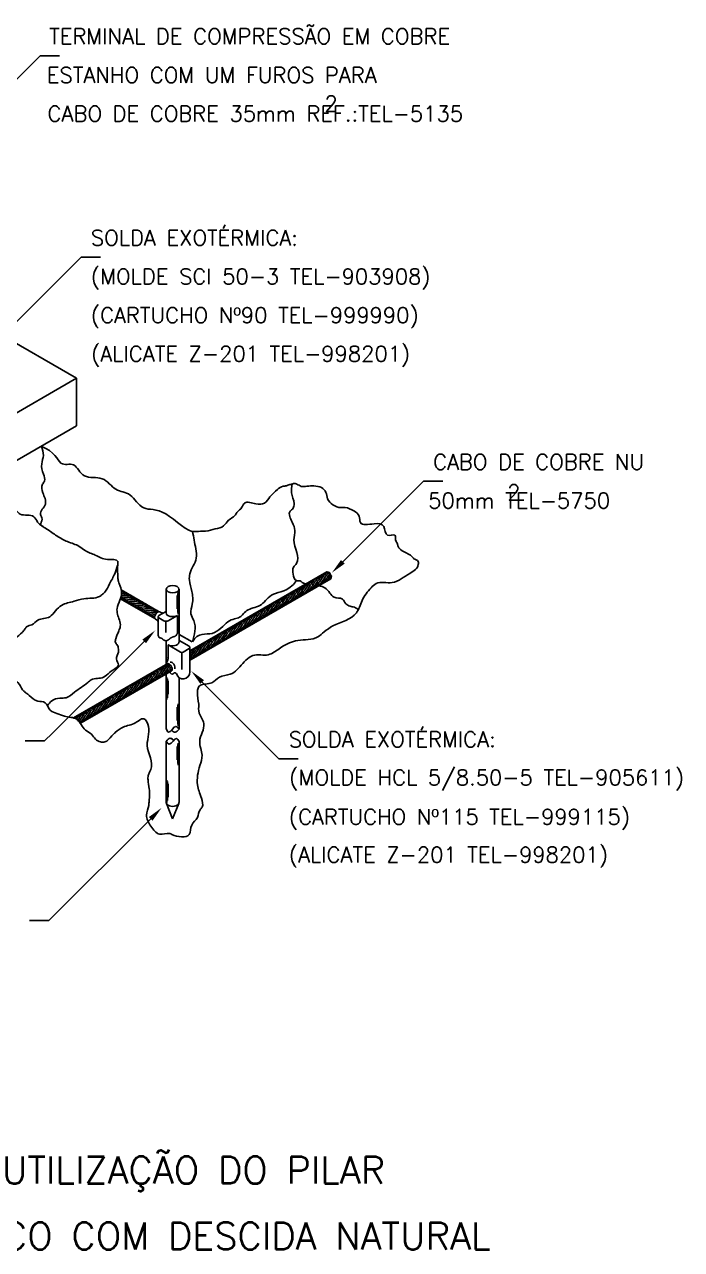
# Model space of a CAD drawing. Header units: millimetres. Extents: x -5407 to -5390.3, y -4747.4 to -4730.7.
# Drawn here: x -5398.77 to -5390.28, y -4747.38 to -4731.55 of the extents above; entities that cross this region are included whole.
import ezdxf
from ezdxf.enums import TextEntityAlignment as Align

# ---------------------------------------------------------------- set-up
doc = ezdxf.new("R2010")
doc.units = ezdxf.units.MM
doc.header["$LTSCALE"] = 10
doc.layers.add('Termotécnica', color=7, linetype='Continuous')
doc.styles.add('r140', font='romans.shx')
doc.styles.add('r80', font='romans.shx')

msp = doc.modelspace()

# ---------------------------------------------------------------- linework, layer by layer
at = {"layer": 'Termotécnica', "color": 2}
for p, q in [((-5398.565, -4731.954), (-5399.432, -4732.82)), ((-5398.315, -4731.954), (-5398.565, -4731.954)), ((-5398.037, -4734.557), (-5398.534, -4735.055)), ((-5398.037, -4734.557), (-5397.787, -4734.557)), ((-5398.534, -4735.055), (-5399.401, -4735.921)), ((-5398.097, -4736.122), (-5399.239, -4735.462)), ((-5399.094, -4736.697), (-5398.097, -4736.122)), ((-5398.097, -4736.122), (-5398.097, -4736.739)), ((-5399.025, -4737.275), (-5398.097, -4736.739)), ((-5393.617, -4737.454), (-5393.79, -4737.628)), ((-5393.617, -4737.454), (-5393.367, -4737.454)), ((-5393.79, -4737.628), (-5394.657, -4738.494)), ((-5396.632, -4739.645), (-5394.862, -4738.624)), ((-5396.615, -4739.755), (-5394.81, -4738.713)), ((-5397.03, -4739.139), (-5397.519, -4738.857)), ((-5396.938, -4739.155), (-5396.938, -4738.848)), ((-5396.773, -4739.533), (-5396.773, -4738.848)), ((-5397.084, -4739.228), (-5397.528, -4738.971)), ((-5397.041, -4739.205), (-5397.041, -4739.447)), ((-5397.032, -4739.19), (-5396.938, -4739.136)), ((-5396.97, -4739.256), (-5397.032, -4739.22)), ((-5396.942, -4739.263), (-5396.942, -4739.41)), ((-5396.914, -4739.256), (-5396.794, -4739.187)), ((-5396.794, -4739.187), (-5396.794, -4739.42)), ((-5396.602, -4739.53), (-5396.773, -4739.432)), ((-5398.407, -4740.708), (-5397.222, -4739.523)), ((-5396.938, -4739.822), (-5396.938, -4739.515)), ((-5396.752, -4739.66), (-5396.915, -4739.566)), ((-5396.915, -4739.566), (-5396.915, -4739.724)), ((-5396.64, -4739.586), (-5396.773, -4739.51)), ((-5396.735, -4739.665), (-5396.735, -4739.888)), ((-5396.718, -4739.66), (-5396.64, -4739.616)), ((-5396.632, -4739.669), (-5396.632, -4739.601)), ((-5396.632, -4739.669), (-5396.632, -4739.918)), ((-5398.134, -4740.512), (-5396.918, -4739.81)), ((-5398.046, -4740.581), (-5396.883, -4739.91)), ((-5396.938, -4740.652), (-5396.938, -4739.941)), ((-5396.938, -4740.001), (-5396.938, -4739.941)), ((-5396.773, -4740.656), (-5396.773, -4739.991)), ((-5395.483, -4741.039), (-5396.473, -4740.049)), ((-5398.51, -4740.81), (-5398.76, -4740.81)), ((-5398.51, -4740.81), (-5398.407, -4740.708)), ((-5396.938, -4741.607), (-5396.938, -4740.815)), ((-5396.773, -4741.607), (-5396.773, -4740.818)), ((-5395.483, -4741.039), (-5395.233, -4741.039)), ((-5396.856, -4741.817), (-5396.936, -4741.62)), ((-5396.856, -4741.817), (-5396.776, -4741.62)), ((-5398.454, -4743.131), (-5397.138, -4741.815)), ((-5398.454, -4743.131), (-5398.704, -4743.131))]:
    msp.add_line(p, q, dxfattribs=at)
at = {"layer": 'Termotécnica', "color": 1}
for p, q in [((-5396.798, -4739.102), (-5396.798, -4738.929)), ((-5396.79, -4739.148), (-5396.79, -4738.902)), ((-5396.782, -4739.171), (-5396.782, -4738.884)), ((-5396.93, -4740.275), (-5396.93, -4739.989)), ((-5396.921, -4740.252), (-5396.921, -4740.006)), ((-5396.913, -4740.206), (-5396.913, -4740.033)), ((-5396.798, -4740.547), (-5396.798, -4740.375)), ((-5396.79, -4740.593), (-5396.79, -4740.347)), ((-5396.782, -4740.616), (-5396.782, -4740.33)), ((-5396.79, -4741.101), (-5396.79, -4740.855)), ((-5396.782, -4741.124), (-5396.782, -4740.838)), ((-5396.798, -4741.055), (-5396.798, -4740.883)), ((-5396.93, -4741.603), (-5396.93, -4741.317)), ((-5396.921, -4741.58), (-5396.921, -4741.334)), ((-5396.913, -4741.534), (-5396.913, -4741.362))]:
    msp.add_line(p, q, dxfattribs=at)
at = {"layer": 'Termotécnica', "color": 2}
for points in [[(-5398.552, -4737.002), (-5398.492, -4737.028), (-5398.444, -4737.058), (-5398.406, -4737.089), (-5398.376, -4737.12), (-5398.352, -4737.15), (-5398.332, -4737.177), (-5398.315, -4737.2), (-5398.298, -4737.218), (-5398.279, -4737.228), (-5398.259, -4737.234), (-5398.238, -4737.235), (-5398.216, -4737.235), (-5398.194, -4737.233), (-5398.173, -4737.233), (-5398.153, -4737.235), (-5398.134, -4737.242), (-5398.116, -4737.254), (-5398.1, -4737.27), (-5398.084, -4737.289), (-5398.068, -4737.31), (-5398.052, -4737.332), (-5398.034, -4737.352), (-5398.015, -4737.37), (-5397.993, -4737.384), (-5397.969, -4737.394), (-5397.942, -4737.4), (-5397.913, -4737.403), (-5397.883, -4737.404), (-5397.853, -4737.405), (-5397.823, -4737.408), (-5397.794, -4737.412), (-5397.766, -4737.42), (-5397.741, -4737.432), (-5397.717, -4737.447), (-5397.694, -4737.465), (-5397.673, -4737.485), (-5397.651, -4737.505), (-5397.631, -4737.524), (-5397.61, -4737.542), (-5397.588, -4737.557), (-5397.566, -4737.568), (-5397.543, -4737.577), (-5397.52, -4737.584), (-5397.497, -4737.591), (-5397.473, -4737.598), (-5397.45, -4737.607), (-5397.427, -4737.617), (-5397.405, -4737.631), (-5397.383, -4737.65), (-5397.362, -4737.671), (-5397.342, -4737.694), (-5397.321, -4737.718), (-5397.3, -4737.741), (-5397.277, -4737.763), (-5397.254, -4737.782), (-5397.229, -4737.796), (-5397.202, -4737.806), (-5397.173, -4737.812), (-5397.141, -4737.816), (-5397.107, -4737.82), (-5397.071, -4737.826), (-5397.031, -4737.837), (-5396.989, -4737.852), (-5396.943, -4737.876), (-5396.894, -4737.908), (-5396.843, -4737.945), (-5396.792, -4737.986), (-5396.741, -4738.025), (-5396.692, -4738.059), (-5396.648, -4738.086), (-5396.608, -4738.101), (-5396.575, -4738.101)], [(-5396.599, -4739.53), (-5396.571, -4739.488), (-5396.541, -4739.46), (-5396.509, -4739.442), (-5396.476, -4739.433), (-5396.442, -4739.429), (-5396.409, -4739.427), (-5396.376, -4739.425), (-5396.344, -4739.419), (-5396.314, -4739.408), (-5396.286, -4739.392), (-5396.259, -4739.373), (-5396.233, -4739.351), (-5396.209, -4739.329), (-5396.185, -4739.307), (-5396.163, -4739.286), (-5396.141, -4739.269), (-5396.119, -4739.256), (-5396.098, -4739.246), (-5396.078, -4739.238), (-5396.058, -4739.233), (-5396.04, -4739.228), (-5396.022, -4739.223), (-5396.006, -4739.218), (-5395.99, -4739.211), (-5395.976, -4739.202), (-5395.963, -4739.19), (-5395.951, -4739.178), (-5395.938, -4739.164), (-5395.925, -4739.151), (-5395.911, -4739.137), (-5395.896, -4739.125), (-5395.879, -4739.114), (-5395.86, -4739.105), (-5395.839, -4739.097), (-5395.817, -4739.091), (-5395.794, -4739.084), (-5395.771, -4739.077), (-5395.748, -4739.068), (-5395.727, -4739.059), (-5395.707, -4739.046), (-5395.689, -4739.031), (-5395.672, -4739.014), (-5395.655, -4738.996), (-5395.639, -4738.977), (-5395.621, -4738.958), (-5395.601, -4738.941), (-5395.579, -4738.925), (-5395.554, -4738.912), (-5395.525, -4738.902), (-5395.492, -4738.893), (-5395.456, -4738.883), (-5395.418, -4738.87), (-5395.379, -4738.851), (-5395.338, -4738.823), (-5395.296, -4738.786), (-5395.254, -4738.735)], [(-5397.041, -4739.447), (-5397.037, -4739.457), (-5397.033, -4739.465), (-5397.028, -4739.471), (-5397.023, -4739.475), (-5397.017, -4739.478), (-5397.012, -4739.479), (-5397.006, -4739.481), (-5397.001, -4739.482), (-5396.997, -4739.483), (-5396.994, -4739.485), (-5396.99, -4739.487), (-5396.988, -4739.49), (-5396.985, -4739.492), (-5396.983, -4739.494), (-5396.981, -4739.497), (-5396.979, -4739.499), (-5396.977, -4739.501), (-5396.974, -4739.502), (-5396.972, -4739.504), (-5396.97, -4739.505), (-5396.968, -4739.506), (-5396.966, -4739.507), (-5396.964, -4739.508), (-5396.961, -4739.509), (-5396.959, -4739.51), (-5396.957, -4739.511), (-5396.955, -4739.512), (-5396.953, -4739.513), (-5396.951, -4739.513), (-5396.948, -4739.514), (-5396.946, -4739.514), (-5396.944, -4739.515), (-5396.942, -4739.515), (-5396.939, -4739.515), (-5396.937, -4739.515), (-5396.934, -4739.514), (-5396.931, -4739.514), (-5396.929, -4739.513), (-5396.926, -4739.512), (-5396.923, -4739.511), (-5396.92, -4739.509), (-5396.918, -4739.508), (-5396.915, -4739.506), (-5396.912, -4739.504), (-5396.909, -4739.502), (-5396.906, -4739.5), (-5396.903, -4739.497), (-5396.9, -4739.494), (-5396.897, -4739.492), (-5396.893, -4739.489), (-5396.89, -4739.486), (-5396.887, -4739.483), (-5396.883, -4739.48), (-5396.879, -4739.477), (-5396.875, -4739.475), (-5396.871, -4739.473), (-5396.867, -4739.471), (-5396.863, -4739.469), (-5396.858, -4739.467), (-5396.853, -4739.466), (-5396.849, -4739.464), (-5396.844, -4739.463), (-5396.839, -4739.461), (-5396.834, -4739.46), (-5396.829, -4739.458), (-5396.824, -4739.456), (-5396.819, -4739.453), (-5396.814, -4739.45), (-5396.809, -4739.445), (-5396.804, -4739.438), (-5396.799, -4739.43), (-5396.794, -4739.42)], [(-5396.773, -4740.656), (-5396.785, -4740.672), (-5396.797, -4740.684), (-5396.809, -4740.692), (-5396.821, -4740.696), (-5396.833, -4740.695), (-5396.845, -4740.69), (-5396.857, -4740.681), (-5396.869, -4740.668)], [(-5396.939, -4740.815), (-5396.926, -4740.799), (-5396.914, -4740.787), (-5396.902, -4740.779), (-5396.89, -4740.775), (-5396.878, -4740.776), (-5396.866, -4740.78), (-5396.855, -4740.789), (-5396.843, -4740.802)]]:
    msp.add_lwpolyline(points, dxfattribs=at)
at = {"layer": 'Termotécnica', "color": 1}
for centre, radius, start, end in [((-5394.489, -4739.079), 0.596, 132.6958, 147.3042), ((-5394.678, -4738.876), 0.302, 124.6217, 150.8668), ((-5394.534, -4738.938), 0.43, 134.6375, 146.6113), ((-5394.731, -4739.22), 0.596, 132.6958, 147.3042), ((-5394.683, -4739.192), 0.596, 132.6958, 147.3042), ((-5395.448, -4738.532), 0.481, 308.4803, 328.2103), ((-5394.634, -4739.163), 0.596, 132.6958, 147.3042), ((-5395.399, -4738.504), 0.481, 308.4803, 328.2103), ((-5394.586, -4739.135), 0.596, 132.6958, 147.3042), ((-5395.351, -4738.476), 0.481, 308.4803, 328.2103), ((-5394.537, -4739.107), 0.596, 132.6958, 147.3042), ((-5395.302, -4738.448), 0.481, 308.4803, 328.2103), ((-5395.253, -4738.42), 0.481, 308.4803, 328.2103), ((-5395.092, -4738.511), 0.317, 305.9242, 330.4725), ((-5394.918, -4738.637), 0.12, 300.515, 336.0679), ((-5394.674, -4738.791), 0.207, 137.0046, 145.2876), ((-5394.917, -4738.65), 0.12, 326.0714, 336.0679), ((-5397.429, -4738.357), 0.596, 261.0198, 267.3042), ((-5397.477, -4738.329), 0.596, 266.0372, 267.3042), ((-5397.666, -4739.321), 0.481, 68.4803, 72.0198), ((-5397.618, -4739.349), 0.481, 68.4803, 77.8666), ((-5397.569, -4739.377), 0.481, 68.4803, 83.8045), ((-5397.521, -4739.405), 0.481, 68.4803, 88.2103), ((-5397.472, -4739.433), 0.481, 68.4803, 88.2103), ((-5395.023, -4739.388), 0.596, 132.6958, 147.3042), ((-5394.974, -4739.36), 0.596, 132.6958, 147.3042), ((-5395.739, -4738.7), 0.481, 308.4803, 328.2103), ((-5394.926, -4739.332), 0.596, 132.6958, 147.3042), ((-5395.69, -4738.672), 0.481, 308.4803, 328.2103), ((-5394.877, -4739.304), 0.596, 132.6958, 147.3042), ((-5395.642, -4738.644), 0.481, 308.4803, 328.2103), ((-5394.829, -4739.276), 0.596, 132.6958, 147.3042), ((-5395.593, -4738.616), 0.481, 308.4803, 328.2103), ((-5394.78, -4739.248), 0.596, 132.6958, 147.3042), ((-5395.545, -4738.588), 0.481, 308.4803, 328.2103), ((-5395.496, -4738.56), 0.481, 308.4803, 328.2103), ((-5397.38, -4738.385), 0.596, 255.8288, 267.3042), ((-5397.332, -4738.413), 0.596, 252.6958, 267.3042), ((-5397.283, -4738.441), 0.596, 252.6958, 267.3042), ((-5397.235, -4738.469), 0.596, 252.6958, 267.3042), ((-5397.423, -4739.461), 0.481, 68.4803, 88.2103), ((-5397.186, -4738.497), 0.596, 252.6958, 267.3042), ((-5397.375, -4739.489), 0.481, 68.4803, 88.2103), ((-5397.138, -4738.525), 0.596, 252.6958, 267.3042), ((-5397.326, -4739.517), 0.481, 68.4803, 88.2103), ((-5397.278, -4739.545), 0.481, 68.4803, 88.2103), ((-5397.229, -4739.573), 0.481, 68.4803, 88.2103), ((-5395.314, -4739.556), 0.596, 132.6958, 147.3042), ((-5395.266, -4739.528), 0.596, 132.6958, 147.3042), ((-5395.217, -4739.5), 0.596, 132.6958, 147.3042), ((-5395.982, -4738.84), 0.481, 308.4803, 328.2103), ((-5395.168, -4739.472), 0.596, 132.6958, 147.3042), ((-5395.933, -4738.812), 0.481, 308.4803, 328.2103), ((-5395.12, -4739.444), 0.596, 132.6958, 147.3042), ((-5395.885, -4738.784), 0.481, 308.4803, 328.2103), ((-5395.071, -4739.416), 0.596, 132.6958, 147.3042), ((-5395.836, -4738.756), 0.481, 308.4803, 328.2103), ((-5395.788, -4738.728), 0.481, 308.4803, 328.2103), ((-5397.089, -4738.553), 0.596, 252.6958, 267.3042), ((-5397.04, -4738.581), 0.596, 252.6958, 266.4389), ((-5396.992, -4738.609), 0.596, 252.6958, 260.896), ((-5397.181, -4739.601), 0.481, 73.2065, 88.2103), ((-5396.943, -4738.637), 0.596, 252.6958, 256.0267), ((-5397.132, -4739.629), 0.481, 81.3874, 88.2103), ((-5395.557, -4739.696), 0.596, 132.6958, 147.3042), ((-5395.508, -4739.668), 0.596, 132.6958, 147.3042), ((-5396.273, -4739.009), 0.481, 308.4803, 328.2103), ((-5395.46, -4739.64), 0.596, 132.6958, 147.3042), ((-5396.225, -4738.981), 0.481, 308.4803, 328.2103), ((-5395.411, -4739.612), 0.596, 132.6958, 147.3042), ((-5396.176, -4738.953), 0.481, 308.4803, 328.2103), ((-5395.363, -4739.584), 0.596, 132.6958, 147.3042), ((-5396.128, -4738.925), 0.481, 308.4803, 328.2103), ((-5396.079, -4738.896), 0.481, 308.4803, 328.2103), ((-5396.03, -4738.868), 0.481, 308.4803, 328.2103), ((-5395.848, -4739.864), 0.596, 132.6958, 147.3042), ((-5395.8, -4739.836), 0.596, 132.6958, 147.3042), ((-5396.565, -4739.177), 0.481, 308.4803, 328.2103), ((-5395.751, -4739.808), 0.596, 132.6958, 147.3042), ((-5396.516, -4739.149), 0.481, 308.4803, 328.2103), ((-5395.703, -4739.78), 0.596, 132.6958, 147.3042), ((-5396.467, -4739.121), 0.481, 308.4803, 328.2103), ((-5395.654, -4739.752), 0.596, 132.6958, 147.3042), ((-5396.419, -4739.093), 0.481, 308.4803, 328.2103), ((-5395.605, -4739.724), 0.596, 132.6958, 147.3042), ((-5396.37, -4739.065), 0.481, 308.4803, 328.2103), ((-5396.322, -4739.037), 0.481, 308.4803, 328.2103), ((-5396.091, -4740.005), 0.596, 132.6958, 147.3042), ((-5396.042, -4739.977), 0.596, 132.6958, 147.3042), ((-5396.807, -4739.317), 0.481, 308.4803, 328.2103), ((-5395.994, -4739.948), 0.596, 132.6958, 147.3042), ((-5396.759, -4739.289), 0.481, 308.4803, 328.2103), ((-5395.945, -4739.92), 0.596, 132.6958, 147.3042), ((-5396.71, -4739.261), 0.481, 308.4803, 328.2103), ((-5395.897, -4739.892), 0.596, 132.6958, 147.3042), ((-5396.662, -4739.233), 0.481, 308.4803, 328.2103), ((-5396.613, -4739.205), 0.481, 308.4803, 328.2103), ((-5396.188, -4740.061), 0.596, 132.6958, 138.0791), ((-5396.14, -4740.033), 0.596, 132.6958, 144.8932), ((-5397.002, -4739.429), 0.481, 323.633, 328.2103), ((-5396.953, -4739.401), 0.481, 315.469, 328.2103), ((-5396.904, -4739.373), 0.481, 308.4803, 328.2103), ((-5396.856, -4739.345), 0.481, 308.4803, 328.2103), ((-5396.658, -4740.332), 0.596, 132.6958, 147.3042), ((-5396.609, -4740.304), 0.596, 132.6958, 147.3042), ((-5397.374, -4739.644), 0.481, 308.4803, 328.2103), ((-5396.56, -4740.276), 0.596, 132.6958, 147.3042), ((-5397.325, -4739.616), 0.481, 308.4803, 328.2103), ((-5396.512, -4740.248), 0.596, 132.8076, 147.3042), ((-5397.277, -4739.588), 0.481, 308.4803, 327.3431), ((-5396.463, -4740.22), 0.596, 137.2842, 147.3042), ((-5397.228, -4739.56), 0.481, 308.4803, 319.4103), ((-5396.415, -4740.191), 0.596, 142.321, 147.3042), ((-5396.949, -4740.5), 0.596, 132.6958, 147.3042), ((-5396.9, -4740.472), 0.596, 132.6958, 147.3042), ((-5397.665, -4739.812), 0.481, 308.4803, 328.2103), ((-5396.852, -4740.444), 0.596, 132.6958, 147.3042), ((-5397.617, -4739.784), 0.481, 308.4803, 328.2103), ((-5396.803, -4740.416), 0.596, 132.6958, 147.3042), ((-5397.568, -4739.756), 0.481, 308.4803, 328.2103), ((-5396.755, -4740.388), 0.596, 132.6958, 147.3042), ((-5397.52, -4739.728), 0.481, 308.4803, 328.2103), ((-5396.706, -4740.36), 0.596, 132.6958, 147.3042), ((-5397.471, -4739.7), 0.481, 308.4803, 328.2103), ((-5397.422, -4739.672), 0.481, 308.4803, 328.2103), ((-5397.192, -4740.64), 0.596, 132.6958, 147.3042), ((-5397.143, -4740.612), 0.596, 132.6958, 147.3042), ((-5397.908, -4739.952), 0.481, 308.4803, 328.2103), ((-5397.095, -4740.584), 0.596, 132.6958, 147.3042), ((-5397.859, -4739.924), 0.481, 308.4803, 328.2103), ((-5397.046, -4740.556), 0.596, 132.6958, 147.3042), ((-5397.811, -4739.896), 0.481, 308.4803, 328.2103), ((-5396.998, -4740.528), 0.596, 132.6958, 147.3042), ((-5397.762, -4739.868), 0.481, 308.4803, 328.2103), ((-5397.714, -4739.84), 0.481, 308.4803, 328.2103), ((-5397.483, -4740.808), 0.596, 132.6958, 147.3042), ((-5397.435, -4740.78), 0.596, 132.6958, 147.3042), ((-5398.199, -4740.121), 0.481, 308.4803, 328.2103), ((-5397.386, -4740.752), 0.596, 132.6958, 147.3042), ((-5398.151, -4740.093), 0.481, 308.4803, 328.2103), ((-5397.337, -4740.724), 0.596, 132.6958, 147.3042), ((-5398.102, -4740.065), 0.481, 308.4803, 328.2103), ((-5397.289, -4740.696), 0.596, 132.6958, 147.3042), ((-5398.054, -4740.037), 0.481, 308.4803, 328.2103), ((-5397.24, -4740.668), 0.596, 132.6958, 147.3042), ((-5398.005, -4740.009), 0.481, 308.4803, 328.2103), ((-5397.957, -4739.981), 0.481, 308.4803, 328.2103), ((-5397.677, -4740.92), 0.596, 132.6958, 137.5825), ((-5397.629, -4740.892), 0.596, 132.6958, 142.1895), ((-5397.58, -4740.864), 0.596, 132.6958, 147.3042), ((-5398.442, -4740.261), 0.481, 321.893, 328.2103), ((-5398.394, -4740.233), 0.481, 315.1413, 328.2103), ((-5398.345, -4740.205), 0.481, 308.4803, 328.2103), ((-5397.532, -4740.836), 0.596, 132.6958, 147.3042), ((-5398.296, -4740.177), 0.481, 308.4803, 328.2103), ((-5398.248, -4740.149), 0.481, 308.4803, 328.2103)]:
    msp.add_arc(centre, radius, start, end, dxfattribs=at)
at = {"layer": 'Termotécnica', "color": 2}
for centre, radius, start, end in [((-5397.097, -4739.295), 0.0618, 24.0551, 69.0209), ((-5397.024, -4739.205), 0.017, 120, 240), ((-5396.957, -4739.035), 0.125, 238.1521, 260.9248), ((-5396.942, -4739.207), 0.056, 240, 300), ((-5396.649, -4739.601), 0.017, 300, 60), ((-5397.001, -4739.739), 0.0871, 342.0417, 9.999), ((-5396.735, -4739.631), 0.034, 240, 300), ((-5396.83, -4739.824), 0.106, 146.5236, 177.9876), ((-5396.604, -4739.786), 0.0297, 120.2965, 159.1471), ((-5396.861, -4739.917), 0.0278, 172.0911, 310.0622), ((-5396.826, -4739.95), 0.0213, 27.183, 145.6624), ((-5396.721, -4739.919), 0.0888, 193.6166, 0.7094)]:
    msp.add_arc(centre, radius, start, end, dxfattribs=at)
for centre, major_axis, ratio, start_param, end_param in [((-5394.857, -4738.633), (-0.0052, 0.00901), 0.509483, 4.692989, 6.283185), ((-5394.844, -4738.637), (-0.0052, 0.00901), 0.509483, 4.628823, 6.283185), ((-5394.831, -4738.641), (-0.0052, 0.00901), 0.509483, 3.141593, 6.283185), ((-5394.821, -4738.659), (-0.00509, 0.00891), 0.512264, 3.141593, 6.283185), ((-5394.811, -4738.676), (-0.00509, 0.00877), 0.525888, 2.655075, 6.283185), ((-5394.816, -4738.704), (-0.0052, 0.00901), 0.509483, 3.141593, 4.494178), ((-5394.813, -4738.69), (-0.0052, 0.00901), 0.509483, 3.262738, 4.839163), ((-5397.049, -4739.189), (0.0274, 0.0474), 0.5774, 0.050327, 3.179664), ((-5396.856, -4739.155), (-0.0827, 0), 0.5774, 0, 2.411794), ((-5396.856, -4739.533), (-0.0827, 0), 0.5774, 0.765925, 3.141593), ((-5396.649, -4739.714), (-0.0274, 0.0474), 0.5774, 3.235909, 5.044874), ((-5396.901, -4739.86), (-0.0274, 0.0474), 0.5774, 2.823996, 6.61927), ((-5396.864, -4739.839), (-0.0274, 0.0474), 0.5774, 3.532674, 6.110033), ((-5396.856, -4741.607), (-0.0827, 0), 0.5774, 0, 3.141593)]:
    msp.add_ellipse(centre, major_axis=major_axis, ratio=ratio, start_param=start_param, end_param=end_param, dxfattribs=at)
msp.add_ellipse((-5396.856, -4738.848), major_axis=(-0.0827, 0), ratio=0.5774, dxfattribs=at)
for points in [[(-5398.552, -4737.002), (-5398.524, -4737.12), (-5398.546, -4737.227), (-5398.524, -4737.363), (-5398.51, -4737.449), (-5398.535, -4737.492), (-5398.532, -4737.603), (-5398.499, -4737.749), (-5398.561, -4737.882), (-5398.541, -4737.943), (-5398.556, -4738.017), (-5398.528, -4738.036)], [(-5399.438, -4737.517), (-5399.165, -4737.622), (-5399.089, -4737.703), (-5398.924, -4737.776), (-5398.824, -4737.878), (-5398.649, -4737.911), (-5398.599, -4737.98), (-5398.48, -4738.071), (-5398.35, -4738.16), (-5398.213, -4738.234), (-5398.062, -4738.295), (-5397.986, -4738.349), (-5397.854, -4738.409), (-5397.697, -4738.464), (-5397.563, -4738.49), (-5397.567, -4738.54), (-5397.602, -4738.648), (-5397.669, -4738.78), (-5397.732, -4738.886), (-5397.769, -4738.921), (-5397.801, -4738.943), (-5398.001, -4738.971), (-5398.129, -4739.005), (-5398.289, -4739.057), (-5398.369, -4739.129), (-5398.443, -4739.205), (-5398.595, -4739.248), (-5398.675, -4739.309), (-5398.741, -4739.334), (-5398.763, -4739.367), (-5398.798, -4739.407), (-5398.89, -4739.477), (-5399.015, -4739.53), (-5399.133, -4739.613), (-5399.294, -4739.657), (-5399.307, -4739.69), (-5399.314, -4739.76), (-5399.265, -4739.836), (-5399.252, -4739.876), (-5399.087, -4739.918), (-5399.022, -4739.966), (-5398.928, -4740.001), (-5398.835, -4740.08), (-5398.778, -4740.166), (-5398.747, -4740.19), (-5398.708, -4740.223), (-5398.598, -4740.295), (-5398.502, -4740.315), (-5398.436, -4740.413), (-5398.349, -4740.455), (-5398.254, -4740.49), (-5398.094, -4740.53), (-5397.98, -4740.67), (-5397.903, -4740.723), (-5397.85, -4740.786), (-5397.788, -4740.821), (-5397.732, -4740.823), (-5397.64, -4740.744), (-5397.594, -4740.699)], [(-5396.517, -4740.334), (-5396.497, -4740.089), (-5396.35, -4740.058), (-5396.252, -4739.985), (-5396.111, -4739.948), (-5395.95, -4739.808), (-5395.77, -4739.695), (-5395.663, -4739.701), (-5395.582, -4739.682), (-5395.447, -4739.595), (-5395.239, -4739.512), (-5394.979, -4739.465), (-5394.898, -4739.401), (-5394.786, -4739.323), (-5394.482, -4739.154), (-5394.408, -4738.996), (-5394.293, -4738.83), (-5394.226, -4738.775), (-5394.021, -4738.763), (-5393.793, -4738.644), (-5393.717, -4738.593), (-5393.682, -4738.531), (-5393.692, -4738.479), (-5393.729, -4738.461), (-5393.762, -4738.429), (-5393.945, -4738.29), (-5393.957, -4738.252), (-5393.97, -4738.233), (-5393.986, -4738.149), (-5394.08, -4738.152), (-5394.128, -4738.038), (-5394.254, -4738.003), (-5394.431, -4737.987), (-5394.447, -4737.904), (-5394.514, -4737.837), (-5394.628, -4737.794), (-5394.684, -4737.794), (-5394.853, -4737.679), (-5394.877, -4737.597), (-5394.931, -4737.536), (-5395.03, -4737.514), (-5395.121, -4737.518), (-5395.196, -4737.519), (-5395.251, -4737.49), (-5395.295, -4737.484), (-5395.31, -4737.49), (-5395.354, -4737.499), (-5395.385, -4737.512), (-5395.429, -4737.518), (-5395.503, -4737.561), (-5395.598, -4737.656), (-5395.669, -4737.735), (-5395.779, -4737.746), (-5395.925, -4737.735), (-5395.961, -4737.79), (-5396.024, -4737.857), (-5396.051, -4737.896), (-5396.132, -4737.958), (-5396.197, -4738.03), (-5396.304, -4738.07), (-5396.43, -4738.097), (-5396.52, -4738.101), (-5396.599, -4738.105)], [(-5395.31, -4737.488), (-5395.32, -4737.602), (-5395.286, -4737.744), (-5395.3, -4737.803), (-5395.338, -4737.841), (-5395.31, -4737.983), (-5395.276, -4738.088), (-5395.289, -4738.211), (-5395.255, -4738.515), (-5395.293, -4738.564), (-5395.3, -4738.654), (-5395.255, -4738.737), (-5395.21, -4738.742), (-5395.183, -4738.76), (-5395.164, -4738.769), (-5395.13, -4738.777)], [(-5396.599, -4738.102), (-5396.557, -4738.327), (-5396.551, -4738.447), (-5396.633, -4738.649), (-5396.639, -4738.731), (-5396.608, -4738.876), (-5396.601, -4739.04), (-5396.62, -4739.166), (-5396.582, -4739.255), (-5396.599, -4739.53)], [(-5397.565, -4738.525), (-5397.561, -4738.709), (-5397.551, -4738.764), (-5397.531, -4738.809), (-5397.516, -4738.894), (-5397.536, -4738.991), (-5397.573, -4739.097), (-5397.543, -4739.248), (-5397.531, -4739.327), (-5397.551, -4739.385), (-5397.588, -4739.488), (-5397.596, -4739.53), (-5397.566, -4739.575), (-5397.556, -4739.64), (-5397.556, -4739.66), (-5397.582, -4739.753), (-5397.556, -4739.825), (-5397.581, -4739.86), (-5397.671, -4739.925), (-5397.747, -4739.985), (-5397.907, -4740.02), (-5397.952, -4740.055), (-5398.122, -4740.18), (-5398.232, -4740.251), (-5398.312, -4740.256), (-5398.417, -4740.291), (-5398.472, -4740.353)], [(-5394.964, -4738.802), (-5394.89, -4738.832), (-5394.823, -4738.898), (-5394.77, -4738.953), (-5394.663, -4738.976), (-5394.618, -4739.037), (-5394.563, -4739.068), (-5394.508, -4739.081), (-5394.478, -4739.096), (-5394.458, -4739.113)], [(-5397.174, -4740.788), (-5397.183, -4740.829), (-5397.129, -4741.146), (-5397.153, -4741.214), (-5397.171, -4741.258), (-5397.173, -4741.311), (-5397.158, -4741.428), (-5397.153, -4741.501), (-5397.16, -4741.588), (-5397.163, -4741.643), (-5397.193, -4741.767), (-5397.136, -4741.912), (-5397.024, -4742.013), (-5396.893, -4742.007), (-5396.866, -4742.018), (-5396.64, -4742.017), (-5396.609, -4741.896), (-5396.536, -4741.799), (-5396.5, -4741.698), (-5396.476, -4741.667), (-5396.484, -4741.549), (-5396.535, -4741.376), (-5396.503, -4741.127), (-5396.476, -4740.995), (-5396.506, -4740.815), (-5396.452, -4740.586), (-5396.511, -4740.449), (-5396.517, -4740.334)], [(-5397.599, -4740.699), (-5397.495, -4740.63), (-5397.331, -4740.573), (-5397.217, -4740.528), (-5397.207, -4740.538), (-5397.174, -4740.792)], [(-5396.938, -4740.652), (-5396.908, -4740.695), (-5396.812, -4740.622), (-5396.773, -4740.656)], [(-5396.773, -4740.818), (-5396.803, -4740.776), (-5396.9, -4740.849), (-5396.939, -4740.815)]]:
    msp.add_spline(points, degree=3, dxfattribs=at)
for points in [[(-5394.633, -4738.518), (-5394.681, -4738.471), (-5394.799, -4738.636)], [(-5397.246, -4739.499), (-5397.199, -4739.546), (-5397.08, -4739.381)], [(-5396.497, -4740.072), (-5396.449, -4740.025), (-5396.614, -4739.907)], [(-5396.497, -4740.072), (-5396.449, -4740.025), (-5396.614, -4739.907)], [(-5397.114, -4741.839), (-5397.161, -4741.792), (-5396.997, -4741.673)]]:
    msp.add_solid(points, dxfattribs=at)

# ---------------------------------------------------------------- texts
at = {"layer": 'Termotécnica', "color": 2, "style": 'r80'}
for s, p in [('TERMINAL DE COMPRESSÃO EM COBRE ', (-5398.45, -4731.803)), ('ESTANHO COM UM FUROS PARA ', (-5398.479, -4732.304)), ('CABO DE COBRE 35mm REF.:TEL-5135', (-5398.47, -4732.803))]:
    msp.add_text(s, height=0.2, dxfattribs=at).set_placement(p)
msp.add_text('2', height=0.2, dxfattribs=at).set_placement((-5394.723, -4732.673), align=Align.RIGHT)
for s, p in [('SOLDA EXOTÉRMICA: ', (-5397.911, -4734.307)), ('(MOLDE SCI 50-3 TEL-903908) ', (-5397.912, -4734.807)), ('(CARTUCHO Nº90 TEL-999990) ', (-5397.912, -4735.308)), ('(ALICATE Z-201 TEL-998201)', (-5397.909, -4735.806)), ('CABO DE COBRE NU ', (-5393.491, -4737.204)), ('2', (-5392.533, -4737.597)), (' 50mm TEL-5750', (-5393.691, -4737.704)), ('SOLDA EXOTÉRMICA: ', (-5395.356, -4740.789)), ('(MOLDE HCL 5/8.50-5 TEL-905611) ', (-5395.349, -4741.282)), ('(CARTUCHO Nº115 TEL-999115) ', (-5395.355, -4741.79)), ('(ALICATE Z-201 TEL-998201)', (-5395.355, -4742.28))]:
    msp.add_text(s, height=0.2, dxfattribs=at).set_placement(p, align=Align.MIDDLE_LEFT)
at = {"layer": 'Termotécnica', "color": 5, "style": 'r140'}
for s, p in [(' UTILIZAÇÃO DO PILAR', (-5396.706, -4746.636)), (' METÁLICO COM DESCIDA NATURAL', (-5396.783, -4747.487))]:
    msp.add_text(s, height=0.35, dxfattribs=at).set_placement(p, align=Align.BOTTOM_CENTER)

doc.saveas('drawing.dxf')
